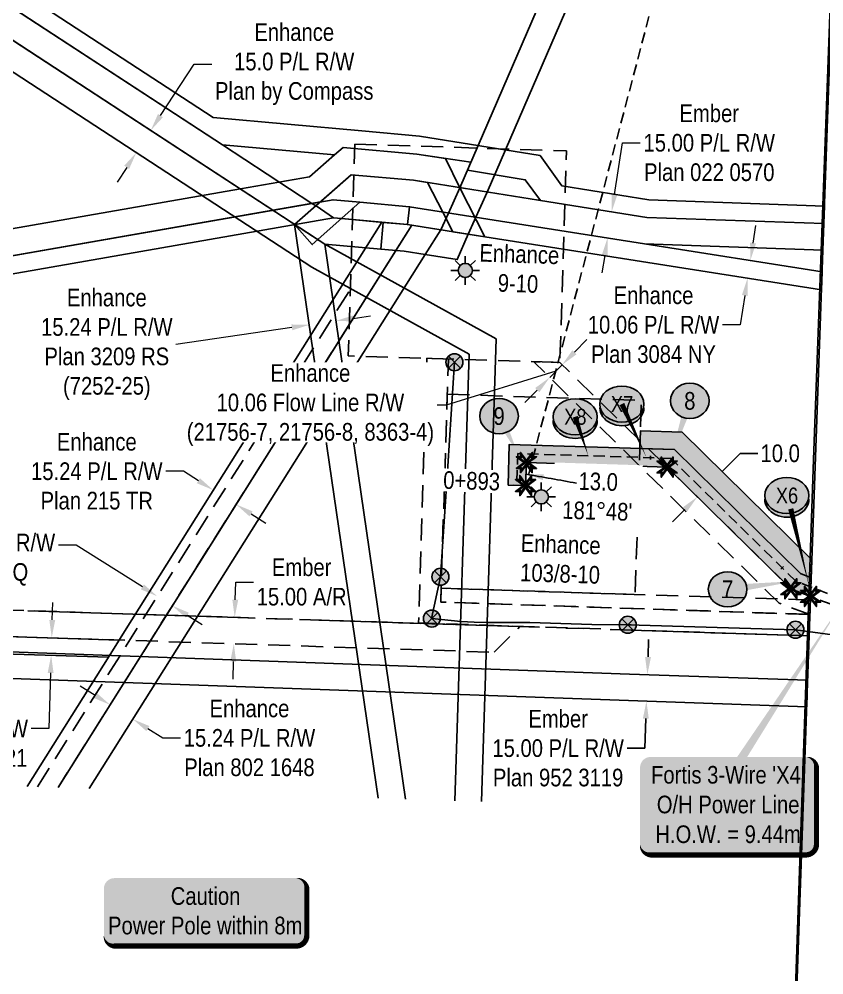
# Model space of a CAD drawing. Extents: x 338396 to 342732, y 5810211 to 5814222.
# Drawn here: x 338856 to 339312, y 5810951 to 5811492 of the extents above; entities that cross this region are included whole.
import ezdxf
from ezdxf.enums import TextEntityAlignment as Align

# ---------------------------------------------------------------- set-up
doc = ezdxf.new("R2010")
doc.units = 0
doc.header["$LTSCALE"] = 5
doc.header["$PDSIZE"] = 0.5
for name, pattern in [('foc-ACCESSROAD', [3.75, 2.5, -1.25]), ('foc-FLOWLINE', [3.75, 2.5, -1.25]), ('foc-QUARTERLINE', [33, 25, -3, 2, -3]), ('foc-TIELINE', [1.875, 1.25, -0.625]), ('foc-TRAV', [1.875, 1.25, -0.625]), ('POWERLINE5', [7.8, 2.4, -0.6, 0.6, -0.6, 0.6, -0.6, 2.4])]:
    doc.linetypes.add(name, pattern=pattern)
doc.layers.get('Defpoints').update_dxf_attribs({"color": 9})
for name, color, linetype in [('AS-POWER', 104, 'foc-POWER'), ('AS-POWER-EXISTING', 72, 'POWERLINE5'), ('AS-POWER-T3', 104, 'Continuous'), ('AS-TELUS', 224, 'foc-TEL'), ('C-AR', 13, 'foc-ACCESSROAD'), ('C-FLOWLINE', 13, 'foc-FLOWLINE'), ('C-RW', 13, 'Continuous'), ('C-WS', 13, 'foc-ACCESSROAD'), ('C-WS-S', 13, 'Continuous'), ('CG-NOTES', 7, 'Continuous'), ('F-AR', 190, 'foc-ACCESSROAD'), ('F-RW', 190, 'Continuous'), ('F-WS-S', 190, 'Continuous'), ('L-BD', 7, 'Continuous'), ('L-MON', 1, 'Continuous'), ('L-SEC', 7, 'Continuous'), ('L-SECQ', 8, 'foc-QUARTERLINE'), ('L-TIE', 7, 'foc-TIELINE'), ('P-CROSSINGS', 250, 'Continuous'), ('P-ELEVATION', 7, 'Continuous'), ('P-IOP1', 10, 'Continuous'), ('P-IOP1-H', 21, 'Continuous'), ('P-LTO', 14, 'Continuous'), ('P-PROPOSED', 10, 'Continuous'), ('P-PROPOSED-H', 21, 'Continuous'), ('P-TEMP-H 2', 41, 'Continuous'), ('P-TEMP_WORKSPACE 2', 46, 'Continuous'), ('P-TRAV', 4, 'foc-TRAV'), ('P-TXT', 4, 'Continuous'), ('T-TIE', 201, 'foc-TIELINE')]:
    doc.layers.add(name, color=color, linetype=linetype)
for name, color, linetype, lineweight in [('C-FLOWLINE-T', 13, 'Continuous', 9), ('C-RW-T', 13, 'Continuous', 9), ('F-RW-T', 190, 'Continuous', 9), ('T-TIE-T', 201, 'Continuous', 18)]:
    doc.layers.add(name, color=color, linetype=linetype, lineweight=lineweight)
doc.styles.add('80', font='ARIALN.TTF', dxfattribs={"height": 10})
doc.styles.add('80CG', font='ARIALN.TTF', dxfattribs={"height": 10})
doc.styles.add('80L', font='ARIALN.TTF', dxfattribs={"height": 10})
doc.styles.add('Crossing', font='ARIALN.TTF', dxfattribs={"height": 10})
doc.styles.add('foc-LtypeFont', font='ARIALN.TTF', dxfattribs={"height": 7.35})
doc.linetypes.add('foc-POWER', pattern='A,6,-1,["P",foc-LtypeFont,S=0.2,R=0,X=-0.625,Y=-0.75],-1.24,4', length=12.24)
doc.linetypes.add('foc-TEL', pattern='A,2,-1,["T",foc-LtypeFont,S=0.2,R=0,X=-0.425,Y=-0.75],-1.24,8', length=12.24)
doc.linetypes.add('foc-TEL-NOLINE', pattern='A,0,-2,["T",foc-LtypeFont,S=0.2,R=0,X=-0.425,Y=-0.75],-10.24', length=12.24)
doc.dimstyles.new('Compass 5 000', dxfattribs={"dimscale": 5, "dimtxt": 9, "dimasz": 2, "dimexe": 0.2, "dimexo": 0.0625, "dimgap": 0.5, "dimtad": 0, "dimtih": 1, "dimtoh": 1, "dimzin": 0, "dimdsep": 46, "dimtxsty": '80CG', "dimcen": 0.1, "dimse1": 1, "dimse2": 1, "dimclrd": 256, "dimclrt": 256, "dimaunit": 1, "dimadec": 4, "dimazin": 0, "dimtfac": 0.06, "dimtofl": 0, "dimtmove": 0, "dimatfit": 1, "dimfxl": 0.2, "dimtolj": 1, "dimtzin": 0, "dimlwd": -1, "dimarcsym": 0})

# ---------------------------------------------------------------- blocks, each defined once
blk = doc.blocks.new('POWERPOLE')
h = blk.add_hatch(color=255)
edge = h.paths.add_edge_path()
edge.add_arc((0, 0), 0.96, 0, 360)
at = {"linetype": 'Continuous'}
for p, q in [((0.68, -0.68), (-0.68, 0.68)), ((-0.68, -0.68), (0.68, 0.68))]:
    blk.add_line(p, q, dxfattribs=at)
blk.add_circle((0, 0), 0.96, dxfattribs=at)
blk = doc.blocks.new('*D547')
at = {"layer": 'C-FLOWLINE-T', "transparency": 16777216}
for p, q in [((338888, 5811194.24), (338878, 5811194.24)), ((338925.56, 5811170.62), (338888, 5811194.24)), ((338951.01, 5811154.61), (338959.47, 5811149.29))]:
    blk.add_line(p, q, dxfattribs=at)
for points in [[(338926.44, 5811172.03), (338924.67, 5811169.21), (338934.02, 5811165.29)], [(338951.89, 5811156.02), (338950.12, 5811153.2), (338942.54, 5811159.94)]]:
    blk.add_solid(points, dxfattribs=at)
at = {"layer": 'Defpoints', "color": 0, "transparency": 16777216}
for p in [(338967.78, 5811218.97), (338976.3, 5811213.61), (338934.02, 5811165.29)]:
    blk.add_point(p, dxfattribs=at)
at = {"layer": 'C-FLOWLINE-T', "transparency": 16777216, "insert": (338823, 5811194.24), "char_height": 10, "attachment_point": 5, "style": '80CG'}
blk.add_mtext('\\A1;Enhance\\P10.06 Flow Line R/W\\PReg.#7362 PQ', dxfattribs=at)
blk = doc.blocks.new('*D550')
at = {"layer": 'C-RW-T', "transparency": 16777216}
for p, q in [((338874.52, 5811151.87), (338874.83, 5811161.86)), ((338873.58, 5811121.89), (338872.6, 5811090.32)), ((338872.6, 5811090.32), (338862.6, 5811090.32))]:
    blk.add_line(p, q, dxfattribs=at)
for points in [[(338872.85, 5811151.92), (338876.18, 5811151.82), (338874.21, 5811141.87)], [(338871.92, 5811121.94), (338875.25, 5811121.83), (338873.89, 5811131.88)]]:
    blk.add_solid(points, dxfattribs=at)
at = {"layer": 'Defpoints', "color": 0, "transparency": 16777216}
for p in [(338787.65, 5811144.56), (338787.34, 5811134.57), (338873.89, 5811131.88)]:
    blk.add_point(p, dxfattribs=at)
at = {"layer": 'C-RW-T', "transparency": 16777216, "insert": (338823.52, 5811090.32), "char_height": 10, "attachment_point": 5, "style": '80CG'}
blk.add_mtext('\\A1;Enhance\\P10.00 P/L R/W\\PPlan 952 4821', dxfattribs=at)
blk = doc.blocks.new('*D551')
at = {"layer": 'C-RW-T', "transparency": 16777216}
for p, q in [((339044.98, 5811322.73), (339054.88, 5811324.18)), ((339010.24, 5811317.65), (338944.5, 5811308.04))]:
    blk.add_line(p, q, dxfattribs=at)
for points in [[(339044.74, 5811324.38), (339045.22, 5811321.08), (339035.09, 5811321.29)], [(339010, 5811319.3), (339010.48, 5811316.01), (339020.14, 5811319.1)]]:
    blk.add_solid(points, dxfattribs=at)
at = {"layer": 'Defpoints', "color": 0, "transparency": 16777216}
for p in [(339020.14, 5811319.1), (339032.48, 5811234.65), (339047.43, 5811236.83)]:
    blk.add_point(p, dxfattribs=at)
at = {"layer": 'C-RW-T', "transparency": 16777216, "insert": (338905.41, 5811308.04), "char_height": 10, "attachment_point": 5, "style": '80CG'}
blk.add_mtext('\\A1;Enhance\\P15.24 P/L R/W\\PPlan 3209 RS\\P(7252-25)', dxfattribs=at)
blk = doc.blocks.new('*D553')
at = {"layer": 'C-RW-T', "transparency": 16777216}
for p, q in [((338948.81, 5811236.11), (338938.81, 5811236.11)), ((338957.28, 5811230.78), (338948.81, 5811236.11)), ((338987.1, 5811212.03), (338995.57, 5811206.7))]:
    blk.add_line(p, q, dxfattribs=at)
for points in [[(338958.16, 5811232.19), (338956.39, 5811229.37), (338965.74, 5811225.46)], [(338987.99, 5811213.44), (338986.22, 5811210.61), (338978.64, 5811217.35)]]:
    blk.add_solid(points, dxfattribs=at)
at = {"layer": 'Defpoints', "color": 0, "transparency": 16777216}
for p in [(338968.97, 5811230.59), (338965.74, 5811225.46), (338981.86, 5811222.48)]:
    blk.add_point(p, dxfattribs=at)
at = {"layer": 'C-RW-T', "transparency": 16777216, "insert": (338899.73, 5811236.11), "char_height": 10, "attachment_point": 5, "style": '80CG'}
blk.add_mtext('\\A1;Enhance\\P15.24 P/L R/W\\PPlan 215 TR', dxfattribs=at)
blk = doc.blocks.new('*D554')
at = {"layer": 'C-RW-T', "transparency": 16777216}
for p, q in [((338898.79, 5811109.15), (338890.32, 5811114.47)), ((338928.67, 5811090.35), (338937.13, 5811085.03)), ((338937.13, 5811085.03), (338947.13, 5811085.03))]:
    blk.add_line(p, q, dxfattribs=at)
for points in [[(338899.67, 5811110.56), (338897.9, 5811107.74), (338907.25, 5811103.83)], [(338929.56, 5811091.77), (338927.78, 5811088.94), (338920.2, 5811095.68)]]:
    blk.add_solid(points, dxfattribs=at)
at = {"layer": 'Defpoints', "color": 0, "transparency": 16777216}
for p in [(338961.98, 5811190.85), (338974.93, 5811182.7), (338907.25, 5811103.83)]:
    blk.add_point(p, dxfattribs=at)
at = {"layer": 'C-RW-T', "transparency": 16777216, "insert": (338986.22, 5811085.03), "char_height": 10, "attachment_point": 5, "style": '80CG'}
blk.add_mtext('\\A1;Enhance\\P15.24 P/L R/W\\PPlan 802 1648', dxfattribs=at)
blk = doc.blocks.new('*D555')
at = {"layer": 'C-RW-T', "transparency": 16777216}
for p, q in [((339271.52, 5811365.43), (339273.07, 5811375.31)), ((339266.84, 5811335.72), (339264.23, 5811319.11)), ((339264.23, 5811319.11), (339254.23, 5811319.11))]:
    blk.add_line(p, q, dxfattribs=at)
for points in [[(339269.87, 5811365.69), (339273.16, 5811365.17), (339269.96, 5811355.55)], [(339265.2, 5811335.98), (339268.49, 5811335.46), (339268.4, 5811345.6)]]:
    blk.add_solid(points, dxfattribs=at)
at = {"layer": 'Defpoints', "color": 0, "transparency": 16777216}
for p in [(339287.7, 5811352.76), (339268.4, 5811345.6), (339286.14, 5811342.81)]:
    blk.add_point(p, dxfattribs=at)
at = {"layer": 'C-RW-T', "transparency": 16777216, "insert": (339215.14, 5811319.11), "char_height": 10, "attachment_point": 5, "style": '80CG'}
blk.add_mtext('\\A1;Enhance\\P10.06 P/L R/W\\PPlan 3084 NY', dxfattribs=at)
blk = doc.blocks.new('*D558')
at = {"layer": 'Defpoints', "color": 0, "transparency": 16777216}
for p in [(338830.3, 5811158.13), (338977.85, 5811153.36), (338829.81, 5811143.14)]:
    blk.add_point(p, dxfattribs=at)
at = {"layer": 'F-RW-T', "transparency": 16777216}
for p, q in [((338978.17, 5811163.35), (338978.49, 5811173.35)), ((338978.49, 5811173.35), (338988.49, 5811173.35)), ((338977.04, 5811128.38), (338976.72, 5811118.38))]:
    blk.add_line(p, q, dxfattribs=at)
for points in [[(338976.51, 5811163.41), (338979.84, 5811163.3), (338977.85, 5811153.36)], [(338975.37, 5811128.43), (338978.71, 5811128.32), (338977.36, 5811138.37)]]:
    blk.add_solid(points, dxfattribs=at)
at = {"layer": 'F-RW-T', "transparency": 16777216, "insert": (339015.78, 5811173.35), "char_height": 10, "attachment_point": 5, "style": '80CG'}
blk.add_mtext('\\A1;Ember\\P15.00 A/R', dxfattribs=at)
blk = doc.blocks.new('*D560')
at = {"layer": 'Defpoints', "color": 0, "transparency": 16777216}
for p in [(339178.27, 5811385.19), (339191.42, 5811383.1), (339175.92, 5811370.41)]:
    blk.add_point(p, dxfattribs=at)
at = {"layer": 'F-RW-T', "transparency": 16777216}
for p, q in [((339192.99, 5811392.98), (339197.63, 5811422.18)), ((339197.63, 5811422.18), (339207.63, 5811422.18)), ((339187.5, 5811358.45), (339185.92, 5811348.57))]:
    blk.add_line(p, q, dxfattribs=at)
for points in [[(339191.34, 5811393.24), (339194.63, 5811392.72), (339191.42, 5811383.1)], [(339185.85, 5811358.71), (339189.14, 5811358.19), (339189.07, 5811368.33)]]:
    blk.add_solid(points, dxfattribs=at)
at = {"layer": 'F-RW-T', "transparency": 16777216, "insert": (339246.71, 5811422.18), "char_height": 10, "attachment_point": 5, "style": '80CG'}
blk.add_mtext('\\A1;Ember\\P15.00 P/L R/W\\PPlan 022 0570', dxfattribs=at)
blk = doc.blocks.new('*D563')
at = {"layer": 'Defpoints', "color": 0, "transparency": 16777216}
for p in [(339130.65, 5811123.79), (339130.12, 5811108.85), (339211.12, 5811105.97)]:
    blk.add_point(p, dxfattribs=at)
at = {"layer": 'F-WS-S', "transparency": 16777216}
for p, q in [((339212.01, 5811130.91), (339212.36, 5811140.91)), ((339210.77, 5811095.98), (339210.18, 5811079.22)), ((339210.18, 5811079.22), (339200.18, 5811079.22))]:
    blk.add_line(p, q, dxfattribs=at)
for points in [[(339210.34, 5811130.97), (339213.68, 5811130.85), (339211.65, 5811120.92)], [(339209.1, 5811096.04), (339212.44, 5811095.92), (339211.12, 5811105.97)]]:
    blk.add_solid(points, dxfattribs=at)
at = {"layer": 'F-WS-S', "transparency": 16777216, "insert": (339161.09, 5811079.22), "char_height": 10, "attachment_point": 5, "style": '80CG'}
blk.add_mtext('\\A1;Ember\\P15.00 P/L R/W\\PPlan 952 3119', dxfattribs=at)
blk = doc.blocks.new('GAS')
h = blk.add_hatch(color=255)
h.dxf.hatch_style = 1
edge = h.paths.add_edge_path()
edge.add_arc((0, 0), 0.9, 0, 360)
for p, q in [((-0.57, 0.57), (-1.14, 1.14)), ((0, 0.81), (0, 1.62)), ((0.57, 0.57), (1.14, 1.14)), ((-0.81, 0), (-1.62, 0)), ((1.62, 0), (0.81, 0)), ((-0.57, -0.57), (-1.14, -1.14)), ((0, -0.81), (0, -1.62)), ((1.14, -1.14), (0.57, -0.57))]:
    blk.add_line(p, q)
blk.add_circle((0, 0), 0.8)
blk = doc.blocks.new('*D564')
at = {"layer": 'C-RW-T', "transparency": 16777216}
for p, q in [((338935.8, 5811437.62), (338954.84, 5811466.77)), ((338954.84, 5811466.77), (338964.84, 5811466.77)), ((338916.66, 5811408.32), (338911.19, 5811399.95))]:
    blk.add_line(p, q, dxfattribs=at)
for points in [[(338934.4, 5811438.53), (338937.19, 5811436.7), (338930.33, 5811429.24)], [(338915.26, 5811409.23), (338918.05, 5811407.41), (338922.13, 5811416.69)]]:
    blk.add_solid(points, dxfattribs=at)
at = {"layer": 'Defpoints', "color": 0, "transparency": 16777216}
for p in [(338909.38, 5811442.93), (338901.18, 5811430.37), (338922.13, 5811416.69)]:
    blk.add_point(p, dxfattribs=at)
at = {"layer": 'C-RW-T', "transparency": 16777216, "insert": (339011.57, 5811466.77), "char_height": 10, "attachment_point": 5, "style": '80CG'}
blk.add_mtext('\\A1;Enhance\\P15.0 P/L R/W\\PPlan by Compass', dxfattribs=at)
blk = doc.blocks.new('*U542')
h = blk.add_hatch(color=50)
edge = h.paths.add_edge_path()
edge.add_line((-51.5, -20), (51.5, -20))
edge.add_arc((51.5, -14), 6, 270, 360)
edge.add_line((57.5, -14), (57.5, 12.5))
edge.add_arc((51.5, 12.5), 6, 0, 90)
edge.add_line((51.5, 18.5), (-51.5, 18.5))
edge.add_arc((-51.5, 12.5), 6, 90, 180)
edge.add_line((-57.5, 12.5), (-57.5, -14))
edge.add_arc((-51.5, -14), 6, 180, 270)
at = {"color": 240, "flags": 128}
blk.add_lwpolyline([(-51.5, -20, 3, 3, 0), (51.5, -20, 3, 3, 0.414214), (57.5, -14, 3, 3, 0), (57.5, 12.5, 3, 0, 0.414214), (51.5, 18.5, 0, 0, 0), (-51.5, 18.5, 0, 0, 0.414214), (-57.5, 12.5, 0, 0, 0), (-57.5, -14, 0, 3, 0.414214)], format="xyseb", close=True, dxfattribs=at)
at = {"color": 240, "style": '80'}
blk.add_attdef('ENTER_TEXT_001', (-26.85, -4.92), '', height=10, dxfattribs=at)
blk = doc.blocks.new('xing2')
h = blk.add_hatch(color=50)
h.dxf.hatch_style = 1
edge = h.paths.add_edge_path()
edge.add_ellipse((0, 0), major_axis=(-12.5, 0), ratio=0.816297, start_angle=0, end_angle=360)
h = blk.add_hatch(color=250)
h.dxf.hatch_style = 1
edge = h.paths.add_edge_path()
edge.add_ellipse((0, -2.05), major_axis=(-12.5, 0), ratio=0.816297, start_angle=0, end_angle=180)
edge.add_line((12.5, -2.05), (12.5, 0))
edge.add_ellipse((0, 0), major_axis=(-12.5, 0), ratio=0.816297, start_angle=0, end_angle=180, ccw=False)
edge.add_line((-12.5, 0), (-12.5, -2.05))
at = {"color": 250}
blk.add_ellipse((0, 0), major_axis=(-12.5, 0), ratio=0.816297, dxfattribs=at)
blk.add_ellipse((0, -2.05), major_axis=(-12.5, 0), ratio=0.816297, start_param=0, end_param=3.141593, dxfattribs=at)
at = {"color": 250, "style": 'Crossing'}
blk.add_attdef('CROSSING', text='', height=9, dxfattribs=at).set_placement((0.09, 0.02), align=Align.MIDDLE_CENTER)
at = {"color": 250, "style": 'Crossing', "flags": 1}
for tag, p in [('OWNER', (0.09, -12.49)), ('DESCRIPTION', (0.09, -25.77)), ('LOCATION', (0.09, -39.3)), ('DWG_REF', (0.09, -52.84))]:
    blk.add_attdef(tag, text='', height=9, dxfattribs=at).set_placement(p, align=Align.MIDDLE_CENTER)
blk = doc.blocks.new('*D582')
at = {"layer": 'Defpoints', "color": 0, "linetype": 'Continuous', "transparency": 16777216}
for p in [(339238.43, 5811237.21), (339231.42, 5811230.08), (339246.98, 5811228.79)]:
    blk.add_point(p, dxfattribs=at)
at = {"layer": 'P-TXT', "transparency": 16777216}
for p, q in [((339253.99, 5811235.92), (339264.15, 5811246.25)), ((339264.15, 5811246.25), (339274.15, 5811246.25)), ((339232.96, 5811214.54), (339225.95, 5811207.41))]:
    blk.add_line(p, q, dxfattribs=at)
at = {"layer": 'P-TXT', "linetype": 'Continuous', "transparency": 16777216}
for points in [[(339252.81, 5811237.09), (339255.18, 5811234.75), (339246.98, 5811228.79)], [(339231.77, 5811215.7), (339234.15, 5811213.37), (339239.97, 5811221.66)]]:
    blk.add_solid(points, dxfattribs=at)
at = {"layer": 'P-TXT', "linetype": 'Continuous', "transparency": 16777216, "insert": (339286.91, 5811246.25), "char_height": 10, "attachment_point": 5, "style": '80CG'}
blk.add_mtext('\\A1;10.0', dxfattribs=at)
blk = doc.blocks.new('*D586')
at = {"layer": 'C-FLOWLINE-T', "transparency": 16777216}
for p, q in [((339170.38, 5811303.58), (339177.39, 5811310.71)), ((339163.36, 5811296.45), (339156.31, 5811289.28)), ((339159.84, 5811292.86), (339097.62, 5811273.63)), ((339149.3, 5811282.15), (339142.29, 5811275.02)), ((339097.62, 5811273.63), (339092.62, 5811273.63))]:
    blk.add_line(p, q, dxfattribs=at)
for points in [[(339169.19, 5811304.75), (339171.56, 5811302.41), (339163.36, 5811296.45)], [(339148.11, 5811283.32), (339150.49, 5811280.98), (339156.31, 5811289.28)]]:
    blk.add_solid(points, dxfattribs=at)
at = {"layer": 'Defpoints', "color": 0, "transparency": 16777216}
for p in [(339165.44, 5811294.41), (339156.31, 5811289.28), (339158.39, 5811287.24)]:
    blk.add_point(p, dxfattribs=at)
at = {"layer": 'C-FLOWLINE-T', "transparency": 16777216, "insert": (339020.75, 5811273.63), "char_height": 10, "attachment_point": 5, "style": '80CG', "bg_fill": 3, "box_fill_scale": 1.1, "bg_fill_color": 256, "bg_fill_true_color": 13158600, "bg_fill_transparency": 0}
blk.add_mtext('\\A1;Enhance\\P10.06 Flow Line R/W\\P(21756-7, 21756-8, 8363-4)', dxfattribs=at)
blk = doc.blocks.new('TEMP')
h = blk.add_hatch(color=255)
h.dxf.hatch_style = 1
h.paths.add_polyline_path([(0, 0.25), (-0.67, 1.15), (-0.67, 0.67), (-1.15, 0.67), (-0.25, 0), (-1.15, -0.67), (-0.67, -0.67), (-0.67, -1.15), (0, -0.25), (0.67, -1.15), (0.67, -0.67), (1.15, -0.67), (0.25, 0), (1.15, 0.67), (0.67, 0.67), (0.67, 1.15)])
h.paths.add_polyline_path([(0.57, 0.85), (0.57, 0.57), (0.85, 0.57), (0.08, 0), (0.85, -0.57), (0.57, -0.57), (0.57, -0.85), (0, -0.08), (-0.57, -0.85), (-0.57, -0.57), (-0.85, -0.57), (-0.08, 0), (-0.85, 0.57), (-0.57, 0.57), (-0.57, 0.85), (0, 0.08)], flags=16)
h = blk.add_hatch(color=1)
h.dxf.hatch_style = 1
h.paths.add_polyline_path([(0, 0.08), (-0.57, 0.85), (-0.57, 0.57), (-0.85, 0.57), (-0.08, 0), (-0.85, -0.57), (-0.57, -0.57), (-0.57, -0.85), (0, -0.08), (0.57, -0.85), (0.57, -0.57), (0.85, -0.57), (0.08, 0), (0.85, 0.57), (0.57, 0.57), (0.57, 0.85)])
at = {"color": 1}
for p, q in [((-0.08, 0), (0.08, 0)), ((0, 0.08), (0, -0.08))]:
    blk.add_line(p, q, dxfattribs=at)
at = {"color": 255, "flags": 128}
blk.add_lwpolyline([(-0.25, 0), (-1.15, 0.67), (-0.67, 0.67), (-0.67, 1.15), (0, 0.25), (0.67, 1.15), (0.67, 0.67), (1.15, 0.67), (0.25, 0), (1.15, -0.67), (0.67, -0.67), (0.67, -1.15), (0, -0.25), (-0.67, -1.15), (-0.67, -0.67), (-1.15, -0.67)], close=True, dxfattribs=at)
at = {"color": 1, "flags": 128}
blk.add_lwpolyline([(-0.08, 0), (-0.85, 0.57), (-0.57, 0.57), (-0.57, 0.85), (0, 0.08), (0.57, 0.85), (0.57, 0.57), (0.85, 0.57), (0.08, 0), (0.85, -0.57), (0.57, -0.57), (0.57, -0.85), (0, -0.08), (-0.57, -0.85), (-0.57, -0.57), (-0.85, -0.57)], close=True, dxfattribs=at)
blk = doc.blocks.new('*U597')
h = blk.add_hatch(color=255)
edge = h.paths.add_edge_path()
edge.add_line((-44, -28.5), (44, -28.5))
edge.add_arc((44, -22.5), 6, 270, 360)
edge.add_line((50, -22.5), (50, 21))
edge.add_arc((44, 21), 6, 0, 90)
edge.add_line((44, 27), (-44, 27))
edge.add_arc((-44, 21), 6, 90, 180)
edge.add_line((-50, 21), (-50, -22.5))
edge.add_arc((-44, -22.5), 6, 180, 270)
at = {"color": 104, "flags": 128}
blk.add_lwpolyline([(-44, -28.5, 3, 3, 0), (44, -28.5, 3, 3, 0.414214), (50, -22.5, 3, 3, 0), (50, 21, 3, 0, 0.414214), (44, 27, 0, 0, 0), (-44, 27, 0, 0, 0.414214), (-50, 21, 0, 0, 0), (-50, -22.5, 0, 3, 0.414214)], format="xyseb", close=True, dxfattribs=at)
at = {"color": 104, "style": '80'}
blk.add_attdef('ENTER_TEXT_001', (-26.87, -4.92), '', height=10, dxfattribs=at)
blk = doc.blocks.new('*U611')
at = {"layer": 'P-ELEVATION'}
h = blk.add_hatch(color=111, dxfattribs=at)
h.dxf.hatch_style = 1
edge = h.paths.add_edge_path()
edge.add_ellipse((0, 0), major_axis=(-10.94, 0), ratio=0.913794, start_angle=0, end_angle=360)
at = {"layer": 'P-ELEVATION', "color": 7, "flags": 128}
blk.add_lwpolyline([(0, 0, 5, 0, 0), (38.58, 4.64, 0, 0, 0)], format="xyseb", dxfattribs=at)
at = {"layer": 'P-ELEVATION', "color": 7}
blk.add_ellipse((0, 0), major_axis=(-10.94, 0), ratio=0.913794, dxfattribs=at)
at = {"layer": 'P-ELEVATION', "style": '80'}
blk.add_attdef('BEND', text='', height=10, dxfattribs=at).set_placement((0, 0), align=Align.MIDDLE_CENTER)
blk = doc.blocks.new('*U612')
at = {"layer": 'P-ELEVATION'}
h = blk.add_hatch(color=111, dxfattribs=at)
h.dxf.hatch_style = 1
edge = h.paths.add_edge_path()
edge.add_ellipse((0, 0), major_axis=(-10.94, 0), ratio=0.913794, start_angle=0, end_angle=360)
at = {"layer": 'P-ELEVATION', "color": 7, "flags": 128}
blk.add_lwpolyline([(0, 0, 5, 0, 0), (-10.76, -32.58, 0, 0, 0)], format="xyseb", dxfattribs=at)
at = {"layer": 'P-ELEVATION', "color": 7}
blk.add_ellipse((0, 0), major_axis=(-10.94, 0), ratio=0.913794, dxfattribs=at)
at = {"layer": 'P-ELEVATION', "style": '80'}
blk.add_attdef('BEND', text='', height=10, dxfattribs=at).set_placement((0, 0), align=Align.MIDDLE_CENTER)
blk = doc.blocks.new('*U613')
at = {"layer": 'P-ELEVATION'}
h = blk.add_hatch(color=111, dxfattribs=at)
h.dxf.hatch_style = 1
edge = h.paths.add_edge_path()
edge.add_ellipse((0, 0), major_axis=(-10.94, 0), ratio=0.913794, start_angle=0, end_angle=360)
at = {"layer": 'P-ELEVATION', "color": 7, "flags": 128}
blk.add_lwpolyline([(0, 0, 5, 0, 0), (10.62, -21.23, 0, 0, 0)], format="xyseb", dxfattribs=at)
at = {"layer": 'P-ELEVATION', "color": 7}
blk.add_ellipse((0, 0), major_axis=(-10.94, 0), ratio=0.913794, dxfattribs=at)
at = {"layer": 'P-ELEVATION', "style": '80'}
blk.add_attdef('BEND', text='', height=10, dxfattribs=at).set_placement((0, 0), align=Align.MIDDLE_CENTER)

msp = doc.modelspace()

# ---------------------------------------------------------------- hatches: boundary and pattern name
at = {"layer": 'P-IOP1-H'}
h = msp.add_hatch(color=256, dxfattribs=at)
h.dxf.hatch_style = 1
h.paths.add_polyline_path([(339132.693, 5811228.343), (339142.686, 5811228.029), (339143.094, 5811241.02), (339222.837, 5811238.514), (339292.914, 5811169.609), (339304.097, 5811165.265), (339304.128, 5811165.253), (339304.501, 5811175.834), (339298.455, 5811178.183), (339227.059, 5811248.384), (339133.415, 5811251.327)])
at = {"layer": 'P-PROPOSED-H'}
h = msp.add_hatch(color=256, dxfattribs=at)
h.dxf.hatch_style = 1
h.paths.add_polyline_path([(339132.693, 5811228.343), (339142.686, 5811228.029), (339143.094, 5811241.02), (339222.837, 5811238.514), (339292.914, 5811169.609), (339304.097, 5811165.265), (339304.128, 5811165.253), (339304.501, 5811175.834), (339298.455, 5811178.183), (339227.059, 5811248.384), (339133.415, 5811251.327)])
at = {"layer": 'P-TEMP-H 2'}
h = msp.add_hatch(color=256, dxfattribs=at)
h.dxf.hatch_style = 1
h.paths.add_polyline_path([(339304.501, 5811175.834), (339304.875, 5811186.414), (339303.995, 5811186.756), (339231.281, 5811258.254), (339207.677, 5811258.996), (339207.362, 5811249.003), (339227.059, 5811248.384), (339298.455, 5811178.183)])

# ---------------------------------------------------------------- linework, layer by layer
at = {"layer": 'AS-POWER', "flags": 128}
for points in [[(339089.307, 5811152.792), (339094.424, 5811176.384), (339098.526, 5811239.115), (339102.345, 5811297.871)], [(339089.538, 5811152.669), (339106.029, 5811151.06), (339113.549, 5811150.705), (339121.075, 5811150.472), (339145.088, 5811150.379), (339180.206, 5811149.338), (339200.51, 5811149.172), (339202.49, 5811149.11)], [(339200.51, 5811149.172), (339295.534, 5811146.359), (339323.449, 5811142.474)]]:
    msp.add_lwpolyline(points, dxfattribs=at)
at = {"layer": 'AS-POWER-T3', "flags": 128}
msp.add_lwpolyline([(339323.173, 5811163.218, 0, 4.999, 0), (339262.566, 5811069.914, 0, 0, 0)], format="xyseb", dxfattribs=at)
at = {"layer": 'AS-TELUS', "linetype": 'foc-TEL-NOLINE', "flags": 128}
msp.add_lwpolyline([(339274.94, 5810338.31), (339302.313, 5811142.867), (339305.77, 5811242.786), (339331.726, 5811947.185), (339333.366, 5812046.903)], dxfattribs=at)
at = {"layer": 'C-AR', "flags": 128}
for points in [[(339303.765, 5811154.969), (339094.578, 5811162.022), (339098.936, 5811299.73), (339086.755, 5811300.115), (339082.011, 5811150.226), (339303.337, 5811142.831)], [(339304.055, 5811163.199), (339094.825, 5811169.826), (339094.578, 5811162.022), (339303.759, 5811155.069)]]:
    msp.add_lwpolyline(points, close=True, dxfattribs=at)
at = {"layer": 'C-FLOWLINE', "flags": 128}
for points in [[(338866.121, 5811057.327), (339043.335, 5811339.116)], [(339042.75, 5811319.292), (338877.76, 5811056.94)]]:
    msp.add_lwpolyline(points, dxfattribs=at)
msp.add_lwpolyline([(339304.128, 5811165.253), (339292.914, 5811169.609), (339222.837, 5811238.514), (339162.06, 5811297.732), (339147.239, 5811298.201), (339286.375, 5811161.36), (339303.765, 5811154.969)], close=True, dxfattribs=at)
at = {"layer": 'C-RW'}
for points in [[(339117.635, 5811048.97), (339125.944, 5811311.092), (339028.933, 5811364.829), (338702.719, 5811577.933), (338664.844, 5811580.66), (338497.66, 5811690.068), (338415.107, 5811720.578)], [(338414.57, 5811704.788), (338490.869, 5811676.59), (338659.887, 5811565.981), (338697.768, 5811563.254), (339021.514, 5811351.762), (339110.665, 5811302.409), (339102.646, 5811049.468)]]:
    msp.add_lwpolyline(points, dxfattribs=at)
at = {"layer": 'C-RW', "flags": 128}
for points in [[(338702.103, 5811347.43), (338981.115, 5811396.087), (339020.148, 5811402.902), (339034.478, 5811415.399), (339039.33, 5811419.63), (339080.964, 5811415.86), (339097.303, 5811413.394), (339105.428, 5811396.753), (339119.601, 5811369.008), (339101.444, 5811371.864), (339095.73, 5811382.966), (339087.166, 5811399.724), (339079.091, 5811400.963), (339043.799, 5811404.161), (339026.541, 5811388.716), (338704.516, 5811332.513), (338400.54, 5811279.544), (338400.113, 5811279.854)], [(338399.749, 5811269.165), (338500.06, 5811286.657), (338706.1, 5811322.585), (339033.833, 5811379.726), (339038.316, 5811379.32), (339075.673, 5811375.918), (339076.973, 5811385.977), (339048.768, 5811388.539), (339033.615, 5811389.956), (338704.516, 5811332.513), (338400.54, 5811279.544), (338400.1, 5811279.467)], [(338860.215, 5811057.523), (338906.663, 5811131.316), (338915.436, 5811145.287), (339061.19, 5811377.236), (339075.673, 5811375.918), (339078.119, 5811375.533), (339069.12, 5811361.21), (338877.765, 5811056.94)], [(338895.385, 5811056.354), (339085.672, 5811358.921), (339094.655, 5811372.932), (339078.119, 5811375.533), (338877.76, 5811056.94)], [(339074.598, 5811050.4), (339028.933, 5811364.829), (339011.82, 5811375.886), (339059.058, 5811050.916)]]:
    msp.add_lwpolyline(points, dxfattribs=at)
for points in [[(339310.618, 5811349.136), (339310.261, 5811339.012), (339119.601, 5811369.008), (339075.673, 5811375.918), (339076.973, 5811385.977), (339210.112, 5811365.038), (339310.618, 5811349.136)], [(338912.412, 5811140.471), (338714.531, 5811146.942), (338691.644, 5811097.612), (338700.713, 5811093.404), (338720.787, 5811136.671), (338906.349, 5811130.817)]]:
    msp.add_lwpolyline(points, close=True, dxfattribs=at)
at = {"layer": 'C-WS', "flags": 128}
for points in [[(339045.94, 5811421.441), (339165.854, 5811417.646), (339162.06, 5811297.732), (339042.146, 5811301.527)], [(339098.305, 5811279.747), (339208.226, 5811276.267), (339204.746, 5811166.346), (339094.825, 5811169.826)]]:
    msp.add_lwpolyline(points, close=True, dxfattribs=at)
at = {"layer": 'F-AR'}
msp.add_lwpolyline([(338732.007, 5811161.306), (338734.444, 5811146.291), (339124.923, 5811133.599), (339139.454, 5811148.134), (338732.007, 5811161.306)], dxfattribs=at)
at = {"layer": 'F-RW', "flags": 128}
for points in [[(339328.311, 5811850.409), (339327.725, 5811833.826), (339307.772, 5811826.079), (339131.257, 5811418.256), (339120.879, 5811394.283), (339110.206, 5811370.486), (339103.942, 5811356.047), (339085.672, 5811358.921), (339073.799, 5811360.788), (339060.672, 5811361.988), (339062.033, 5811377.159), (339075.673, 5811375.918), (339078.119, 5811375.533), (339094.655, 5811372.932), (339098.976, 5811382.446), (339105.428, 5811396.753), (339115.807, 5811420.744), (339296.314, 5811837.985), (339328.311, 5811850.409)], [(338417.213, 5811782.484), (338503.3, 5811726.201), (338677.386, 5811612.694), (338693.763, 5811602.063), (338971.02, 5811421.087), (339021.528, 5811387.801), (339024.045, 5811386.487), (339033.833, 5811379.726), (339038.316, 5811379.32), (339062.033, 5811377.159), (339060.672, 5811361.988), (339028.933, 5811364.829), (338685.198, 5811589.377), (338680.618, 5811592.335), (338664.243, 5811602.961), (338494.958, 5811713.446), (338416.607, 5811764.673)], [(338853.343, 5811720.246), (338977.055, 5811738.942), (338978.56, 5811724.467), (338860.554, 5811706.168), (338715.761, 5811599.586), (338965.73, 5811436.564), (339049.887, 5811428.993), (339082.581, 5811426.056), (339150.833, 5811415.104), (339163.141, 5811397.916), (339212.441, 5811389.946), (339311.933, 5811386.388), (339311.581, 5811376.411), (339211.374, 5811379.93), (339151.17, 5811389.478), (339142.421, 5811401.264), (339109.794, 5811406.739), (339111.713, 5811411.282), (339080.964, 5811415.86), (339039.33, 5811419.63), (339034.478, 5811415.399), (338971.02, 5811421.087), (338706.432, 5811593.793)]]:
    msp.add_lwpolyline(points, dxfattribs=at)
for points in [[(339311.581, 5811376.411), (339311.052, 5811361.421), (339210.112, 5811365.038), (339076.973, 5811385.977), (339048.768, 5811388.539), (339021.811, 5811364.585), (339011.82, 5811375.886), (339043.799, 5811404.161), (339079.091, 5811400.963), (339211.374, 5811379.93)], [(339201.534, 5811121.271), (338829.241, 5811134.524), (338759.696, 5811123.449), (338762.012, 5811108.62), (338830.181, 5811119.49), (339201.022, 5811106.33), (339301.922, 5811102.749), (339302.45, 5811117.709)]]:
    msp.add_lwpolyline(points, close=True, dxfattribs=at)
at = {"layer": 'L-SEC'}
for p, q in [((339303.349, 5811143.183), (339331.726, 5811947.185)), ((339274.941, 5810338.311), (339303.349, 5811143.183))]:
    msp.add_line(p, q, dxfattribs=at)
at = {"layer": 'L-SECQ'}
msp.add_line((338530.845, 5811167.81), (339303.337, 5811142.831), dxfattribs=at)
at = {"layer": 'L-TIE'}
msp.add_line((339331.726, 5811947.185), (339142.686, 5811228.029), dxfattribs=at)
at = {"layer": 'P-CROSSINGS', "flags": 128}
msp.add_lwpolyline([(339303.282, 5811170.88, 0, 2.999, 0), (339292.875, 5811214.872, 0, 0, 0)], format="xyseb", dxfattribs=at)
at = {"layer": 'P-IOP1'}
msp.add_lwpolyline([(339132.693, 5811228.343), (339142.686, 5811228.029), (339143.094, 5811241.02), (339222.837, 5811238.514), (339292.914, 5811169.609), (339304.097, 5811165.265), (339304.128, 5811165.253), (339304.501, 5811175.834), (339298.455, 5811178.183), (339227.059, 5811248.384), (339133.415, 5811251.327)], close=True, dxfattribs=at)
at = {"layer": 'P-LTO'}
msp.add_lwpolyline([(339132.693, 5811228.343), (339142.686, 5811228.029), (339143.094, 5811241.02), (339222.837, 5811238.514), (339292.914, 5811169.609), (339304.097, 5811165.265), (339304.128, 5811165.253), (339304.501, 5811175.834), (339298.455, 5811178.183), (339227.059, 5811248.384), (339133.415, 5811251.327)], close=True, dxfattribs=at)
at = {"layer": 'P-PROPOSED'}
msp.add_lwpolyline([(339132.693, 5811228.343), (339142.686, 5811228.029), (339143.094, 5811241.02), (339222.837, 5811238.514), (339292.914, 5811169.609), (339304.097, 5811165.265), (339304.128, 5811165.253), (339304.501, 5811175.834), (339298.455, 5811178.183), (339227.059, 5811248.384), (339133.415, 5811251.327)], close=True, dxfattribs=at)
at = {"layer": 'P-TEMP_WORKSPACE 2', "flags": 128}
msp.add_lwpolyline([(339304.501, 5811175.834), (339304.875, 5811186.414), (339303.995, 5811186.756), (339231.281, 5811258.254), (339207.677, 5811258.996), (339207.362, 5811249.003), (339227.059, 5811248.384), (339298.455, 5811178.183)], close=True, dxfattribs=at)
at = {"layer": 'P-TRAV', "flags": 128}
msp.add_lwpolyline([(339323.981, 5811157.541), (339304.128, 5811165.253)], dxfattribs=at)
at = {"layer": 'T-TIE'}
for p, q in [((339213.414, 5811244.812), (339213.351, 5811242.813)), ((339135.691, 5811228.249), (339139.688, 5811228.123)), ((339288.687, 5811182.178), (339287.285, 5811180.753))]:
    msp.add_line(p, q, dxfattribs=at)

# ---------------------------------------------------------------- block references
at = {"xscale": 0.9997799999999999, "yscale": 0.9997799999999999, "zscale": 0.9997799999999999}
for name, p, values in [('*U612', (339235.705, 5811276.026), {'BEND': '8'}), ('*U613', (339127.636, 5811267.401), {'BEND': '9'}), ('*U611', (339257.111, 5811169.257), {'BEND': '7'})]:
    msp.add_blockref(name, p, dxfattribs=at).add_auto_attribs(values)
at = {"layer": 'AS-POWER-EXISTING'}
for p, xscale, yscale, zscale in [((339102.345, 5811297.871), 4.998911299999933, 4.998911299999933, 4.998911299999933), ((339094.424, 5811176.384), 4.998911299999933, 4.998911299999933, 4.998911299999933), ((339089.538, 5811152.669), 4.998911299999933, 4.998911299999933, 4.998911299999933), ((339200.51, 5811149.172), 4.998911299999933, 4.998911299999933, 4.998911299999933), ((339295.534, 5811146.359), 4.999999999999954, 4.999999999999954, 4.999999999999954)]:
    msp.add_blockref('POWERPOLE', p, dxfattribs=dict(at, xscale=xscale, yscale=yscale, zscale=zscale))
at = {"layer": 'AS-POWER-T3'}
ref = msp.add_blockref('*U597', (339257.477, 5811047.28), dxfattribs=dict(at, xscale=0.9997799999999999, yscale=0.9997799999999999, zscale=0.9997799999999999))
ref.add_attrib('ENTER_TEXT_001', "Fortis 3-Wire 'X4'", (339213.692, 5811059.187), dxfattribs={"layer": '0', "color": 104, "height": 9.9978, "style": '80'})
ref.add_attrib('ENTER_TEXT_002', 'O/H Power Line', (339216.989, 5811042.346), dxfattribs={"layer": '0', "color": 104, "height": 9.9978, "style": '80'})
ref.add_attrib('ENTER_TEXT_003', 'H.O.W. = 9.44m', (339216.16, 5811025.506), dxfattribs={"layer": '0', "color": 104, "height": 9.9978, "style": '80'})
at = {"layer": 'C-WS-S', "xscale": 4.998914999999968, "yscale": 4.998914999999968, "zscale": 4.998914999999968}
msp.add_blockref('GAS', (339108.492, 5811349.901), dxfattribs=at)
at = {"layer": 'CG-NOTES'}
ref = msp.add_blockref('*U542', (338961.234, 5810987.146), dxfattribs=dict(at, xscale=0.9997822599999896, yscale=0.9997822599999896, zscale=0.9997822599999896))
ref.add_attrib('ENTER_TEXT_001', 'Caution', (338941.627, 5810990.496), dxfattribs={"layer": '0', "color": 240, "height": 9.9978, "style": '80'})
ref.add_attrib('ENTER_TEXT_002', 'Power Pole within 8m', (338906.103, 5810973.792), dxfattribs={"layer": '0', "color": 240, "height": 9.99782, "style": '80'})
at = {"layer": 'L-MON', "xscale": 4.998899999999979, "yscale": 4.998899999999979, "zscale": 4.998899999999979}
for p in [(339143.094, 5811241.02), (339222.837, 5811238.514), (339142.686, 5811228.029), (339292.914, 5811169.609), (339304.097, 5811165.265)]:
    msp.add_blockref('TEMP', p, dxfattribs=at)
at = {"layer": 'P-CROSSINGS', "xscale": 0.9997799999999999, "yscale": 0.9997799999999999, "zscale": 0.9997799999999999}
for p, values in [((339197.208, 5811274.213), {'CROSSING': 'X7'}), ((339170.758, 5811266.987), {'CROSSING': 'X8'}), ((339290.672, 5811222.358), {'CROSSING': 'X6'})]:
    msp.add_blockref('xing2', p, dxfattribs=at).add_auto_attribs(values)

# ---------------------------------------------------------------- texts
at = {"layer": 'C-RW-T', "insert": (339116.192, 5811364.966), "char_height": 10, "attachment_point": 1, "rotation": 358.09174, "style": '80L'}
msp.add_mtext_dynamic_manual_height_columns('\\pi0.49364;Enhance\\P\\pi11.45203;9-10', width=44.8072, gutter_width=49.978, heights=[0], dxfattribs=at)

# ---------------------------------------------------------------- dimensions: what is measured, and where the dimension line sits
at = {"layer": 'C-FLOWLINE-T', "color": 2}
dim = msp.add_linear_dim(base=(338934.021, 5811165.294), p1=(338976.295, 5811213.611), p2=(338967.776, 5811218.969), angle=147.83471, text='Enhance\\P10.06 Flow Line R/W\\PReg.#7362 PQ', dimstyle='Compass 5 000', dxfattribs=at)
dim.commit()
dim.dimension.update_dxf_attribs({"geometry": '*D547', "text_midpoint": (338823.001, 5811194.235), "dimtype": 161})
at = {"layer": 'C-RW-T', "color": 5}
for base, p1, p2, angle, text, picture, middle in [((338922.126, 5811416.689), (338909.379, 5811442.928), (338901.178, 5811430.374), 236.84484, 'Enhance\\P15.0 P/L R/W\\PPlan by Compass', '*D564', (339011.574, 5811466.774)), ((339268.397, 5811345.599), (339287.702, 5811352.762), (339286.136, 5811342.808), 261.05915, 'Enhance\\P10.06 P/L R/W\\PPlan 3084 NY', '*D555', (339215.144, 5811319.113)), ((339020.136, 5811319.101), (339047.434, 5811236.832), (339032.483, 5811234.646), 188.31774, 'Enhance\\P15.24 P/L R/W\\PPlan 3209 RS\\P(7252-25)', '*D551', (338905.411, 5811308.043)), ((338965.743, 5811225.459), (338981.864, 5811222.477), (338968.968, 5811230.587), 147.83577, 'Enhance\\P15.24 P/L R/W\\PPlan 215 TR', '*D553', (338899.726, 5811236.106)), ((338907.251, 5811103.825), (338974.932, 5811182.7), (338961.979, 5811190.847), 147.83422, 'Enhance\\P15.24 P/L R/W\\PPlan 802 1648', '*D554', (338986.221, 5811085.031))]:
    dim = msp.add_linear_dim(base=base, p1=p1, p2=p2, angle=angle, text=text, dimstyle='Compass 5 000', override={"dimtxt": 10}, dxfattribs=at)
    dim.commit()
    dim.dimension.update_dxf_attribs({"geometry": picture, "text_midpoint": middle, "dimtype": 161})
at = {"layer": 'C-RW-T'}
dim = msp.add_linear_dim(base=(338873.895, 5811131.881), p1=(338787.646, 5811144.562), p2=(338787.336, 5811134.572), angle=268.21991, text='Enhance\\P10.00 P/L R/W\\PPlan 952 4821', dimstyle='Compass 5 000', override={"dimtxt": 10}, dxfattribs=at)
dim.commit()
dim.dimension.update_dxf_attribs({"geometry": '*D550', "text_midpoint": (338823.517, 5811090.317), "dimtype": 161})
at = {"layer": 'F-RW-T'}
dim = msp.add_linear_dim(base=(339191.415, 5811383.103), p1=(339175.924, 5811370.415), p2=(339178.274, 5811385.193), angle=80.9656, text='Ember\\P15.00 P/L R/W\\PPlan 022 0570', dimstyle='Compass 5 000', dxfattribs=at)
dim.commit()
dim.dimension.update_dxf_attribs({"geometry": '*D560', "text_midpoint": (339246.714, 5811422.176), "dimtype": 161})
dim = msp.add_linear_dim(base=(338977.848, 5811153.359), p1=(338829.814, 5811143.142), p2=(338830.299, 5811158.13), angle=88.14791, text='Ember\\P15.00 A/R', dimstyle='Compass 5 000', override={"dimtxt": 10}, dxfattribs=at)
dim.commit()
dim.dimension.update_dxf_attribs({"geometry": '*D558', "text_midpoint": (339015.776, 5811173.349), "dimtype": 161})
at = {"layer": 'F-WS-S'}
dim = msp.add_linear_dim(base=(339211.124, 5811105.971), p1=(339130.653, 5811123.794), p2=(339130.123, 5811108.846), angle=267.96759, text='Ember\\P15.00 P/L R/W\\PPlan 952 3119', dimstyle='Compass 5 000', override={"dimtxt": 10}, dxfattribs=at)
dim.commit()
dim.dimension.update_dxf_attribs({"geometry": '*D563', "text_midpoint": (339161.089, 5811079.224), "dimtype": 161})
at = {"layer": 'P-TXT', "linetype": 'Continuous'}
dim = msp.add_linear_dim(base=(339246.982, 5811228.793), p1=(339231.417, 5811230.078), p2=(339238.428, 5811237.206), angle=45.4762, text='10.0', dimstyle='Compass 5 000', dxfattribs=at)
dim.commit()
dim.dimension.update_dxf_attribs({"geometry": '*D582', "text_midpoint": (339286.907, 5811246.253), "dimtype": 161})

# ---------------------------------------------------------------- next in the draw order: texts
at = {"layer": 'L-BD', "linetype": 'Continuous', "insert": (339183.977, 5811235.307), "char_height": 9.9978, "width": 39.93295, "attachment_point": 2, "rotation": 358.1867, "style": '80L', "bg_fill": 2}
msp.add_mtext("13.0 181°48'", dxfattribs=at)
at = {"layer": 'T-TIE-T', "insert": (339112.258, 5811235.732), "char_height": 9.9978, "width": 31.72331, "attachment_point": 2, "rotation": 358.2, "style": '80L', "bg_fill": 3, "box_fill_scale": 1.15, "bg_fill_color": 256, "bg_fill_true_color": 256, "bg_fill_transparency": 0}
msp.add_mtext('0+893', dxfattribs=at)

# ---------------------------------------------------------------- next in the draw order: linework, layer by layer
at = {"layer": 'P-CROSSINGS', "flags": 128}
for points in [[(339211.157, 5811243.951, 0, 2.999, 0), (339197.208, 5811274.213, 0, 0, 0)], [(339178.15, 5811244.947, 0, 2.999, 0), (339170.758, 5811266.987, 0, 0, 0)]]:
    msp.add_lwpolyline(points, format="xyseb", dxfattribs=at)

# ---------------------------------------------------------------- next in the draw order: block references
at = {"layer": 'C-WS-S', "xscale": 4.998914999999968, "yscale": 4.998914999999968, "zscale": 4.998914999999968}
msp.add_blockref('GAS', (339151.551, 5811221.608), dxfattribs=at)

# ---------------------------------------------------------------- next in the draw order: texts
at = {"layer": 'C-RW-T', "insert": (339139.625, 5811200.554), "char_height": 10, "attachment_point": 1, "rotation": 358.09174, "style": '80L', "bg_fill": 2}
msp.add_mtext_dynamic_manual_height_columns('\\pi0.50362;Enhance\\P\\pi0.69802;103/8-10', width=44.82715, gutter_width=49.978, heights=[0], dxfattribs=at)

# ---------------------------------------------------------------- next in the draw order: leaders
at = {"layer": 'L-BD', "linetype": 'Continuous', "path_type": 1}
msp.add_leader([(339142.89, 5811234.525), (339171.483, 5811229.406)], dimstyle='Compass 5 000', override={"dimgap": 0.5, "dimtad": 0}, dxfattribs=at)

# ---------------------------------------------------------------- next in the draw order: linework, layer by layer
at = {"layer": 'T-TIE', "elevation": 897.344}
msp.add_lwpolyline([(339502.811, 5810553.359), (339526.18, 5810586.394), (339503.167, 5810651.023), (339486.647, 5810738.538), (339427.353, 5810929.383), (339347.815, 5811133.264), (339340.002, 5811156.681), (339295.684, 5811173.896), (339224.948, 5811243.449), (339138.255, 5811246.173), (339137.69, 5811228.186)], dxfattribs=at)

# ---------------------------------------------------------------- next in the draw order: dimensions: what is measured, and where the dimension line sits
at = {"layer": 'C-FLOWLINE-T', "color": 2}
dim = msp.add_linear_dim(base=(339156.311, 5811289.279), p1=(339165.44, 5811294.407), p2=(339158.388, 5811287.236), angle=225.4762, text='Enhance\\P10.06 Flow Line R/W\\P(21756-7, 21756-8, 8363-4)', dimstyle='Compass 5 000', override={"dimtmove": 1, "dimtfill": 1}, dxfattribs=at)
dim.commit()
dim.dimension.update_dxf_attribs({"geometry": '*D586', "text_midpoint": (339090.12, 5811273.634), "dimtype": 161})

doc.saveas('drawing.dxf')
